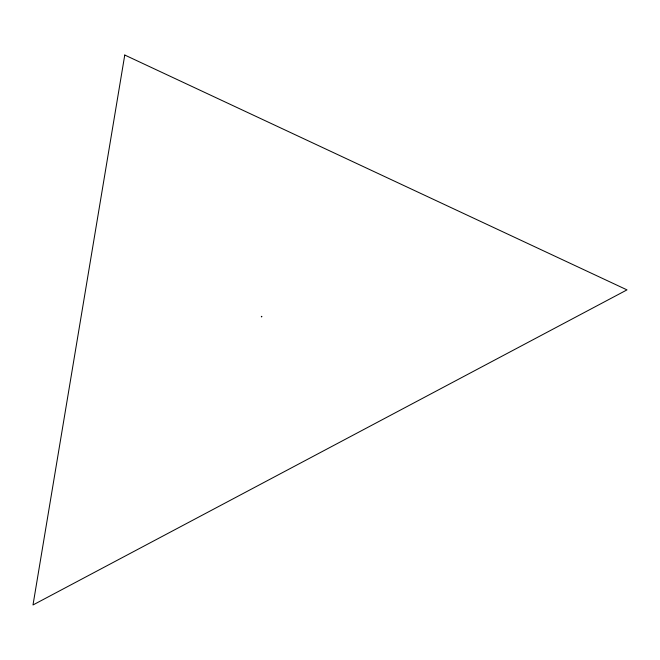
<?xml version="1.0" encoding="UTF-8"?>
<svg xmlns="http://www.w3.org/2000/svg" width="660" height="660" viewBox="0 0 660 660"><rect width="100%" height="100%" fill="white"/><g stroke="black" fill="none" stroke-linecap="round" stroke-linejoin="round"><path stroke-width="0.99" d="M124.765 55.036L33 604.964L627 289.88L124.765 55.036M261.451 316.363L261.36 316.915L261.954 316.602L261.451 316.363"/></g></svg>
